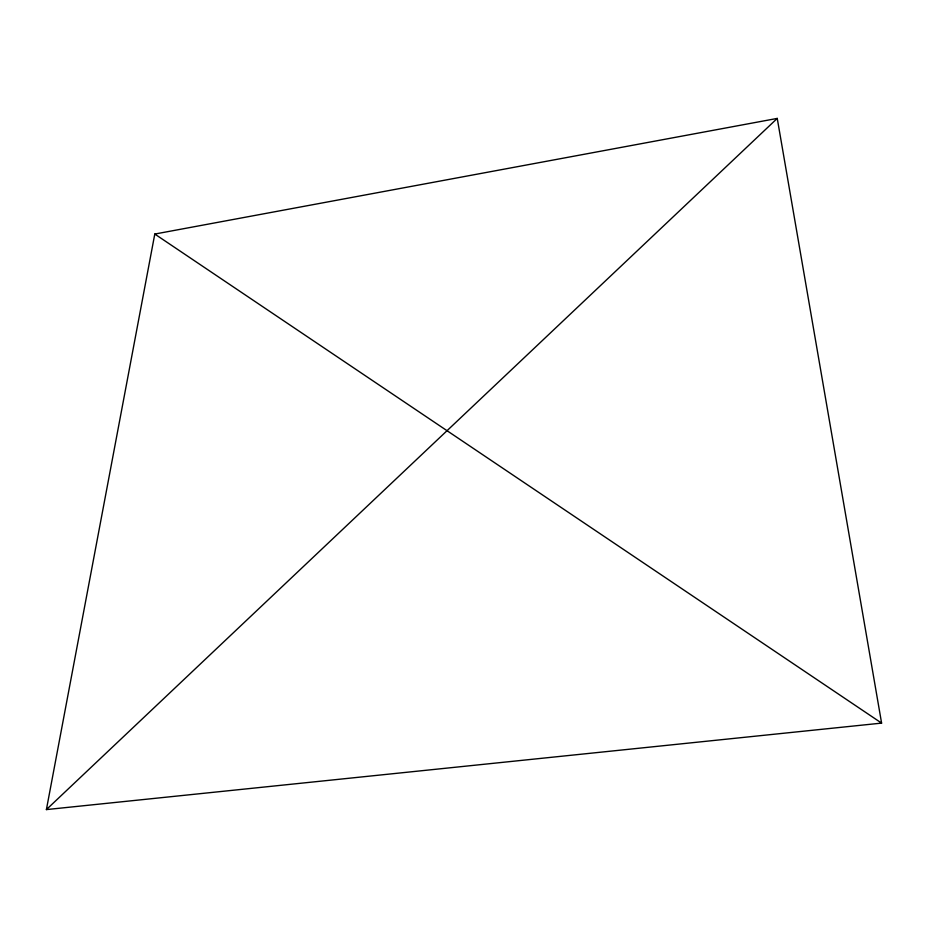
<?xml version="1.0" encoding="UTF-8"?>
<svg xmlns="http://www.w3.org/2000/svg" width="928" height="928" viewBox="0 0 928 928"><rect width="100%" height="100%" fill="white"/><g stroke="black" fill="none" stroke-linecap="round" stroke-linejoin="round"><path stroke-width="1.39" d="M46.4 809.587L154.79 234.053L777.246 118.413L881.6 723.109L46.4 809.587L777.246 118.413M154.79 234.053L881.6 723.109"/></g></svg>
